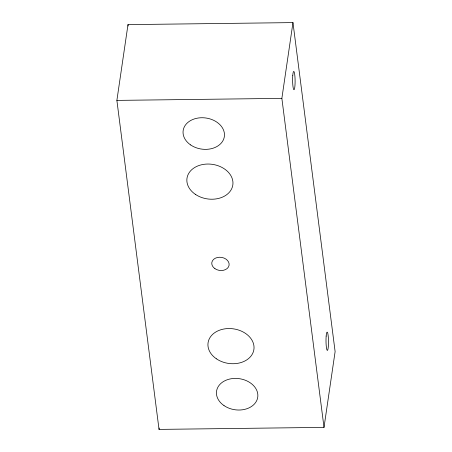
<?xml version="1.0" encoding="UTF-8"?>
<svg xmlns="http://www.w3.org/2000/svg" width="452" height="452" viewBox="0 0 452 452"><rect width="100%" height="100%" fill="white"/><g stroke="black" fill="none" stroke-linecap="round" stroke-linejoin="round"><path stroke-width="0.68" d="M116.882 100.395L127.989 24.623L292.969 22.6L335.118 351.605L324.011 427.377L159.031 429.4L116.882 100.395L281.867 98.372L292.969 22.6M159.031 429.4L159.234 428.01M281.867 98.372L324.011 427.377M127.989 24.623L128.165 26.024M190.603 144.917A20.815 15.696 8.3 0 0 224.198 137.402A20.815 15.696 8.3 0 0 196.456 118.339A20.815 15.696 8.3 0 0 190.603 144.917M214.926 268.657A8.741 6.594 8.3 0 0 229.034 265.505A8.741 6.594 8.3 0 0 217.384 257.499A8.741 6.594 8.3 0 0 214.926 268.657M195.281 194.281A23.159 17.458 8.3 0 0 232.656 185.919A23.159 17.458 8.3 0 0 201.795 164.709A23.159 17.458 8.3 0 0 195.281 194.281M292.772 75.399A9.159 1.243 89.3 0 0 293.873 89.711A9.159 1.243 89.3 0 0 294.93 76.631A9.159 1.243 89.3 0 0 292.772 75.399M223.994 405.585A20.815 15.696 8.3 0 0 257.589 398.071A20.815 15.696 8.3 0 0 229.848 379.008A20.815 15.696 8.3 0 0 223.994 405.585M216.355 358.781A23.159 17.458 8.3 0 0 253.73 350.419A23.159 17.458 8.3 0 0 222.87 329.214A23.159 17.458 8.3 0 0 216.355 358.781M326.163 336.068A9.159 1.243 89.3 0 0 327.265 350.385A9.159 1.243 89.3 0 0 328.321 337.299A9.159 1.243 89.3 0 0 326.163 336.068"/></g></svg>
